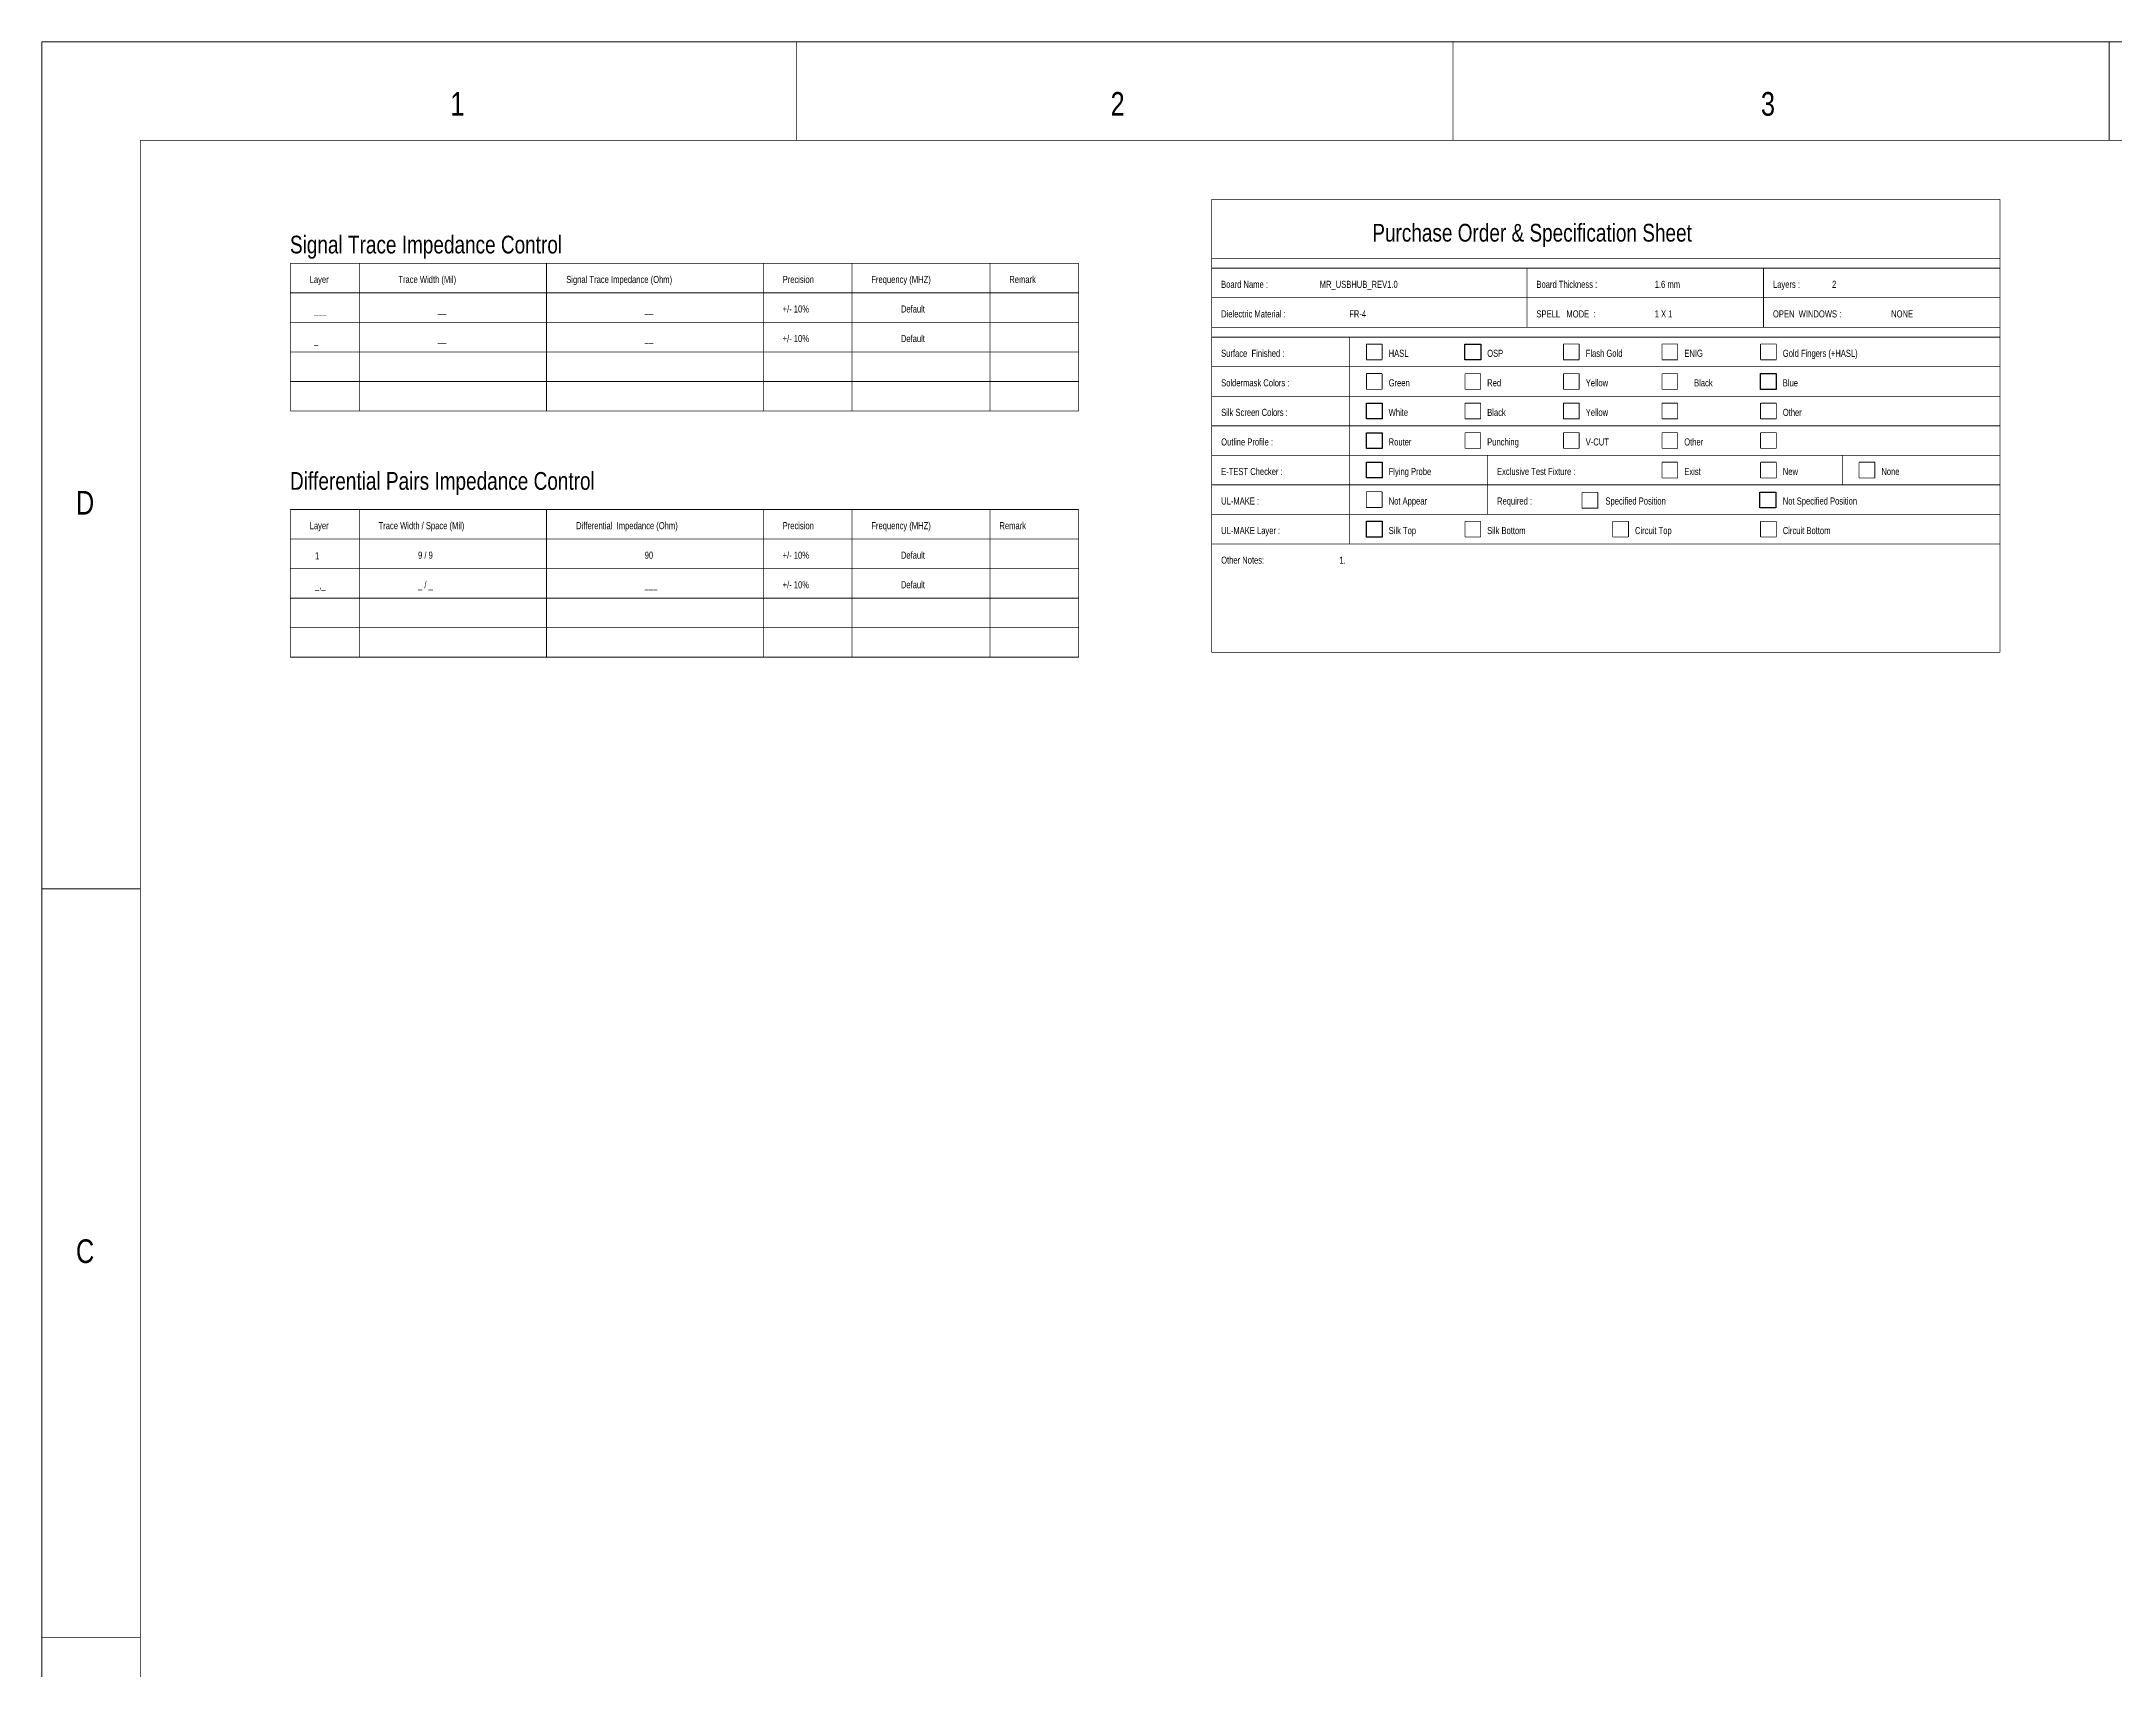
# Model space of a CAD drawing. Extents: x -72 to 461, y -119 to 292.
# Drawn here: x -72.2 to 195, y 82.5 to 292.5 of the extents above; entities that cross this region are included whole.
import ezdxf

# ---------------------------------------------------------------- set-up
doc = ezdxf.new("R2010")
doc.units = 0
doc.layers.add('BG_ASSEMBLY_NOTES', color=2, linetype='CONTINUOUS')

msp = doc.modelspace()

# ---------------------------------------------------------------- linework, layer by layer
at = {"layer": 'BG_ASSEMBLY_NOTES'}
for points, const_width in [([(-72.1614, 292.41369), (-72.1614, -119.06631)], 0.1016), ([(461.2386, 292.41369), (-72.1614, 292.41369)], 0.1016), ([(25.1206, 279.71369), (25.1206, 292.41369)], 0.1016), ([(109.7026, 279.71369), (109.7026, 292.41369)], 0.1016), ([(194.2846, 279.71369), (194.2846, 292.41369)], 0.1016), ([(-59.4614, -106.36631), (-59.4614, 279.71369)], 0.1016), ([(-59.4614, 279.71369), (448.5386, 279.71369)], 0.1016), ([(78.61173, 213.69147), (78.61173, 272.11147)], 0.1016), ([(78.61173, 272.11147), (180.21173, 272.11147)], 0.1016), ([(180.21173, 272.11147), (180.21173, 213.69147)], 0.1016), ([(78.61173, 264.49147), (180.21173, 264.49147)], 0.1016), ([(-40.13327, 263.85647), (-40.13327, 260.04647)], 0.1016), ([(61.46673, 263.85647), (-40.13327, 263.85647)], 0.1016), ([(-31.24327, 260.04647), (-31.24327, 263.85647)], 0.1016), ([(-7.11327, 260.04647), (-7.11327, 263.85647)], 0.1016), ([(20.82673, 260.04647), (20.82673, 263.85647)], 0.1016), ([(32.25673, 260.04647), (32.25673, 263.85647)], 0.1016), ([(50.03673, 260.04647), (50.03673, 263.85647)], 0.1016), ([(61.46673, 260.04647), (61.46673, 263.85647)], 0.1016), ([(78.61173, 263.22147), (180.21173, 263.22147)], 0.1016), ([(119.25173, 263.22147), (119.25173, 259.41147)], 0.1016), ([(149.73173, 263.22147), (149.73173, 259.41147)], 0.1016), ([(-40.13327, 260.04647), (-40.13327, 256.23647)], 0.1016), ([(-40.13327, 260.04647), (61.46673, 260.04647)], 0.1016), ([(-31.24327, 256.23647), (-31.24327, 260.04647)], 0.1016), ([(-7.11327, 256.23647), (-7.11327, 260.04647)], 0.1016), ([(20.82673, 256.23647), (20.82673, 260.04647)], 0.1016), ([(32.25673, 256.23647), (32.25673, 260.04647)], 0.1016), ([(50.03673, 256.23647), (50.03673, 260.04647)], 0.1016), ([(61.46673, 256.23647), (61.46673, 260.04647)], 0.1016), ([(78.61173, 259.41147), (180.21173, 259.41147)], 0.1016), ([(119.25173, 259.41147), (119.25173, 255.60147)], 0.1016), ([(149.73173, 259.41147), (149.73173, 255.60147)], 0.1016), ([(-40.13327, 252.42647), (-40.13327, 256.23647)], 0.1016), ([(-40.13327, 256.23647), (61.46673, 256.23647)], 0.1016), ([(-31.24327, 252.42647), (-31.24327, 256.23647)], 0.1016), ([(-7.11327, 252.42647), (-7.11327, 256.23647)], 0.1016), ([(20.82673, 252.42647), (20.82673, 256.23647)], 0.1016), ([(32.25673, 252.42647), (32.25673, 256.23647)], 0.1016), ([(50.03673, 252.42647), (50.03673, 256.23647)], 0.1016), ([(61.46673, 256.23647), (61.46673, 252.42647)], 0.1016), ([(78.61173, 255.60147), (180.21173, 255.60147)], 0.1016), ([(78.61173, 254.33147), (180.21173, 254.33147)], 0.1016), ([(96.39173, 250.52147), (96.39173, 254.33147)], 0.1016), ([(-40.13327, 248.61647), (-40.13327, 252.42647)], 0.1016), ([(61.46673, 252.42647), (-40.13327, 252.42647)], 0.1016), ([(-31.24327, 248.61647), (-31.24327, 252.42647)], 0.1016), ([(-7.11327, 248.61647), (-7.11327, 252.42647)], 0.1016), ([(20.82673, 248.61647), (20.82673, 252.42647)], 0.1016), ([(32.25673, 248.61647), (32.25673, 252.42647)], 0.1016), ([(50.03673, 248.61647), (50.03673, 252.42647)], 0.1016), ([(61.46673, 252.42647), (61.46673, 248.61647)], 0.1016), ([(98.55073, 253.44247), (98.55073, 251.41047)], 0.127), ([(100.58273, 253.44247), (98.55073, 253.44247)], 0.127), ([(98.55073, 251.41047), (100.58273, 251.41047)], 0.127), ([(100.58273, 251.41047), (100.58273, 253.44247)], 0.127), ([(111.25073, 253.44247), (111.25073, 251.41047)], 0.1016), ([(113.28273, 253.44247), (111.25073, 253.44247)], 0.1016), ([(111.25073, 251.41047), (113.28273, 251.41047)], 0.1016), ([(113.28273, 251.41047), (113.28273, 253.44247)], 0.1016), ([(123.95073, 253.44247), (123.95073, 251.41047)], 0.1016), ([(125.98273, 253.44247), (123.95073, 253.44247)], 0.1016), ([(123.95073, 251.41047), (125.98273, 251.41047)], 0.1016), ([(125.98273, 251.41047), (125.98273, 253.44247)], 0.1016), ([(136.65073, 253.44247), (136.65073, 251.41047)], 0.1016), ([(138.68273, 253.44247), (136.65073, 253.44247)], 0.1016), ([(136.65073, 251.41047), (138.68273, 251.41047)], 0.1016), ([(138.68273, 251.41047), (138.68273, 253.44247)], 0.1016), ([(149.35073, 253.44247), (149.35073, 251.41047)], 0.1016), ([(151.38273, 253.44247), (149.35073, 253.44247)], 0.1016), ([(149.35073, 251.41047), (151.38273, 251.41047)], 0.1016), ([(151.38273, 251.41047), (151.38273, 253.44247)], 0.1016), ([(-40.13327, 244.80647), (-40.13327, 248.61647)], 0.1016), ([(61.46673, 248.61647), (-40.13327, 248.61647)], 0.1016), ([(-31.24327, 244.80647), (-31.24327, 248.61647)], 0.1016), ([(-7.11327, 244.80647), (-7.11327, 248.61647)], 0.1016), ([(20.82673, 244.80647), (20.82673, 248.61647)], 0.1016), ([(32.25673, 244.80647), (32.25673, 248.61647)], 0.1016), ([(50.03673, 244.80647), (50.03673, 248.61647)], 0.1016), ([(61.46673, 248.61647), (61.46673, 244.80647)], 0.1016), ([(78.61173, 250.52147), (180.21173, 250.52147)], 0.1016), ([(96.39173, 246.71147), (96.39173, 250.52147)], 0.1016), ([(100.58273, 249.63247), (98.55073, 249.63247)], 0.127), ([(98.55073, 249.63247), (98.55073, 247.60047)], 0.127), ([(100.58273, 247.60047), (100.58273, 249.63247)], 0.127), ([(113.28273, 249.63247), (111.25073, 249.63247)], 0.1016), ([(111.25073, 249.63247), (111.25073, 247.60047)], 0.1016), ([(113.28273, 247.60047), (113.28273, 249.63247)], 0.1016), ([(125.98273, 249.63247), (123.95073, 249.63247)], 0.1016), ([(123.95073, 249.63247), (123.95073, 247.60047)], 0.1016), ([(125.98273, 247.60047), (125.98273, 249.63247)], 0.1016), ([(138.68273, 249.63247), (136.65073, 249.63247)], 0.1016), ([(136.65073, 249.63247), (136.65073, 247.60047)], 0.1016), ([(138.68273, 247.60047), (138.68273, 249.63247)], 0.1016), ([(151.38273, 249.63247), (149.35073, 249.63247)], 0.1016), ([(149.35073, 249.63247), (149.35073, 247.60047)], 0.1016), ([(151.38273, 247.60047), (151.38273, 249.63247)], 0.1016), ([(78.61173, 246.71147), (180.21173, 246.71147)], 0.1016), ([(96.39173, 242.90147), (96.39173, 246.71147)], 0.1016), ([(98.55073, 247.60047), (100.58273, 247.60047)], 0.127), ([(100.58273, 245.82247), (98.55073, 245.82247)], 0.127), ([(98.55073, 245.82247), (98.55073, 243.79047)], 0.127), ([(100.58273, 243.79047), (100.58273, 245.82247)], 0.127), ([(111.25073, 247.60047), (113.28273, 247.60047)], 0.1016), ([(113.28273, 245.82247), (111.25073, 245.82247)], 0.1016), ([(111.25073, 245.82247), (111.25073, 243.79047)], 0.1016), ([(113.28273, 243.79047), (113.28273, 245.82247)], 0.1016), ([(123.95073, 247.60047), (125.98273, 247.60047)], 0.1016), ([(125.98273, 245.82247), (123.95073, 245.82247)], 0.1016), ([(123.95073, 245.82247), (123.95073, 243.79047)], 0.1016), ([(125.98273, 243.79047), (125.98273, 245.82247)], 0.1016), ([(136.65073, 247.60047), (138.68273, 247.60047)], 0.1016), ([(138.68273, 245.82247), (136.65073, 245.82247)], 0.1016), ([(136.65073, 245.82247), (136.65073, 243.79047)], 0.1016), ([(138.68273, 243.79047), (138.68273, 245.82247)], 0.1016), ([(149.35073, 247.60047), (151.38273, 247.60047)], 0.1016), ([(151.38273, 245.82247), (149.35073, 245.82247)], 0.1016), ([(149.35073, 245.82247), (149.35073, 243.79047)], 0.1016), ([(151.38273, 243.79047), (151.38273, 245.82247)], 0.1016), ([(61.46673, 244.80647), (-40.13327, 244.80647)], 0.1016), ([(98.55073, 243.79047), (100.58273, 243.79047)], 0.127), ([(111.25073, 243.79047), (113.28273, 243.79047)], 0.1016), ([(123.95073, 243.79047), (125.98273, 243.79047)], 0.1016), ([(136.65073, 243.79047), (138.68273, 243.79047)], 0.1016), ([(149.35073, 243.79047), (151.38273, 243.79047)], 0.1016), ([(78.61173, 242.90147), (180.21173, 242.90147)], 0.1016), ([(96.39173, 239.09147), (96.39173, 242.90147)], 0.1016), ([(98.55073, 242.01247), (98.55073, 239.98047)], 0.127), ([(100.58273, 242.01247), (98.55073, 242.01247)], 0.127), ([(100.58273, 239.98047), (100.58273, 242.01247)], 0.127), ([(111.25073, 242.01247), (111.25073, 239.98047)], 0.1016), ([(113.28273, 242.01247), (111.25073, 242.01247)], 0.1016), ([(113.28273, 239.98047), (113.28273, 242.01247)], 0.1016), ([(123.95073, 242.01247), (123.95073, 239.98047)], 0.1016), ([(125.98273, 242.01247), (123.95073, 242.01247)], 0.1016), ([(125.98273, 239.98047), (125.98273, 242.01247)], 0.1016), ([(136.65073, 242.01247), (136.65073, 239.98047)], 0.1016), ([(138.68273, 242.01247), (136.65073, 242.01247)], 0.1016), ([(138.68273, 239.98047), (138.68273, 242.01247)], 0.1016), ([(149.35073, 242.01247), (149.35073, 239.98047)], 0.1016), ([(151.38273, 242.01247), (149.35073, 242.01247)], 0.1016), ([(151.38273, 239.98047), (151.38273, 242.01247)], 0.1016), ([(78.61173, 239.09147), (180.21173, 239.09147)], 0.1016), ([(96.39173, 235.28147), (96.39173, 239.09147)], 0.1016), ([(98.55073, 239.98047), (100.58273, 239.98047)], 0.127), ([(100.58273, 238.20247), (98.55073, 238.20247)], 0.127), ([(98.55073, 238.20247), (98.55073, 236.17047)], 0.127), ([(100.58273, 236.17047), (100.58273, 238.20247)], 0.127), ([(111.25073, 239.98047), (113.28273, 239.98047)], 0.1016), ([(114.17173, 239.09147), (114.17173, 235.28147)], 0.1016), ([(123.95073, 239.98047), (125.98273, 239.98047)], 0.1016), ([(136.65073, 239.98047), (138.68273, 239.98047)], 0.1016), ([(138.68273, 238.20247), (136.65073, 238.20247)], 0.1016), ([(136.65073, 238.20247), (136.65073, 236.17047)], 0.1016), ([(138.68273, 236.17047), (138.68273, 238.20247)], 0.1016), ([(149.35073, 239.98047), (151.38273, 239.98047)], 0.1016), ([(151.38273, 238.20247), (149.35073, 238.20247)], 0.1016), ([(149.35073, 238.20247), (149.35073, 236.17047)], 0.1016), ([(151.38273, 236.17047), (151.38273, 238.20247)], 0.1016), ([(159.89173, 235.28147), (159.89173, 239.09147)], 0.1016), ([(164.08273, 238.20247), (162.05073, 238.20247)], 0.1016), ([(162.05073, 238.20247), (162.05073, 236.17047)], 0.1016), ([(164.08273, 236.17047), (164.08273, 238.20247)], 0.1016), ([(78.61173, 235.28147), (180.21173, 235.28147)], 0.1016), ([(96.39173, 231.47147), (96.39173, 235.28147)], 0.1016), ([(98.55073, 236.17047), (100.58273, 236.17047)], 0.127), ([(114.17173, 235.28147), (114.17173, 231.47147)], 0.1016), ([(136.65073, 236.17047), (138.68273, 236.17047)], 0.1016), ([(149.35073, 236.17047), (151.38273, 236.17047)], 0.1016), ([(162.05073, 236.17047), (164.08273, 236.17047)], 0.1016), ([(100.58273, 234.39247), (98.55073, 234.39247)], 0.1016), ([(98.55073, 234.39247), (98.55073, 232.36047)], 0.1016), ([(100.58273, 232.36047), (100.58273, 234.39247)], 0.1016), ([(128.386078, 234.305856), (126.354078, 234.305856)], 0.1016), ([(126.354078, 234.305856), (126.354078, 232.273856)], 0.1016), ([(128.386078, 232.273856), (128.386078, 234.305856)], 0.1016), ([(151.302974, 234.357164), (149.270974, 234.357164)], 0.127), ([(149.270974, 234.357164), (149.270974, 232.325164)], 0.127), ([(151.302974, 232.325164), (151.302974, 234.357164)], 0.127), ([(-40.13327, 228.29647), (-40.13327, 232.10647)], 0.1016), ([(-40.13327, 232.10647), (61.46673, 232.10647)], 0.1016), ([(-31.24327, 228.29647), (-31.24327, 232.10647)], 0.1016), ([(-7.11327, 228.29647), (-7.11327, 232.10647)], 0.1016), ([(20.82673, 228.29647), (20.82673, 232.10647)], 0.1016), ([(32.25673, 228.29647), (32.25673, 232.10647)], 0.1016), ([(50.03673, 228.29647), (50.03673, 232.10647)], 0.1016), ([(61.46673, 232.10647), (61.46673, 228.29647)], 0.1016), ([(78.61173, 231.47147), (180.21173, 231.47147)], 0.1016), ([(96.39173, 227.66147), (96.39173, 231.47147)], 0.1016), ([(98.55073, 230.58247), (98.55073, 228.55047)], 0.127), ([(100.58273, 230.58247), (98.55073, 230.58247)], 0.127), ([(98.55073, 232.36047), (100.58273, 232.36047)], 0.1016), ([(100.58273, 228.55047), (100.58273, 230.58247)], 0.127), ([(111.25073, 230.58247), (111.25073, 228.55047)], 0.1016), ([(113.28273, 230.58247), (111.25073, 230.58247)], 0.1016), ([(113.28273, 228.55047), (113.28273, 230.58247)], 0.1016), ([(126.354078, 232.273856), (128.386078, 232.273856)], 0.1016), ([(130.30073, 230.58247), (130.30073, 228.55047)], 0.1016), ([(132.33273, 230.58247), (130.30073, 230.58247)], 0.1016), ([(132.33273, 228.55047), (132.33273, 230.58247)], 0.1016), ([(149.270974, 232.325164), (151.302974, 232.325164)], 0.127), ([(149.35073, 230.58247), (149.35073, 228.55047)], 0.1016), ([(151.38273, 230.58247), (149.35073, 230.58247)], 0.1016), ([(151.38273, 228.55047), (151.38273, 230.58247)], 0.1016), ([(61.46673, 228.29647), (-40.13327, 228.29647)], 0.1016), ([(-40.13327, 224.48647), (-40.13327, 228.29647)], 0.1016), ([(-31.24327, 224.48647), (-31.24327, 228.29647)], 0.1016), ([(-7.11327, 224.48647), (-7.11327, 228.29647)], 0.1016), ([(20.82673, 224.48647), (20.82673, 228.29647)], 0.1016), ([(32.25673, 224.48647), (32.25673, 228.29647)], 0.1016), ([(50.03673, 224.48647), (50.03673, 228.29647)], 0.1016), ([(61.46673, 228.29647), (61.46673, 224.48647)], 0.1016), ([(78.61173, 227.66147), (180.21173, 227.66147)], 0.1016), ([(98.55073, 228.55047), (100.58273, 228.55047)], 0.127), ([(111.25073, 228.55047), (113.28273, 228.55047)], 0.1016), ([(130.30073, 228.55047), (132.33273, 228.55047)], 0.1016), ([(149.35073, 228.55047), (151.38273, 228.55047)], 0.1016), ([(-40.13327, 220.67647), (-40.13327, 224.48647)], 0.1016), ([(61.46673, 224.48647), (-40.13327, 224.48647)], 0.1016), ([(-31.24327, 220.67647), (-31.24327, 224.48647)], 0.1016), ([(-7.11327, 220.67647), (-7.11327, 224.48647)], 0.1016), ([(20.82673, 220.67647), (20.82673, 224.48647)], 0.1016), ([(32.25673, 220.67647), (32.25673, 224.48647)], 0.1016), ([(50.03673, 220.67647), (50.03673, 224.48647)], 0.1016), ([(61.46673, 224.48647), (61.46673, 220.67647)], 0.1016), ([(-40.13327, 216.86647), (-40.13327, 220.67647)], 0.1016), ([(61.46673, 220.67647), (-40.13327, 220.67647)], 0.1016), ([(-31.24327, 216.86647), (-31.24327, 220.67647)], 0.1016), ([(-7.11327, 216.86647), (-7.11327, 220.67647)], 0.1016), ([(20.82673, 216.86647), (20.82673, 220.67647)], 0.1016), ([(32.25673, 216.86647), (32.25673, 220.67647)], 0.1016), ([(50.03673, 216.86647), (50.03673, 220.67647)], 0.1016), ([(61.46673, 220.67647), (61.46673, 216.86647)], 0.1016), ([(-40.13327, 216.86647), (-40.13327, 213.05647)], 0.1016), ([(61.46673, 216.86647), (-40.13327, 216.86647)], 0.1016), ([(-31.24327, 213.05647), (-31.24327, 216.86647)], 0.1016), ([(-7.11327, 213.05647), (-7.11327, 216.86647)], 0.1016), ([(20.82673, 213.05647), (20.82673, 216.86647)], 0.1016), ([(32.25673, 213.05647), (32.25673, 216.86647)], 0.1016), ([(50.03673, 213.05647), (50.03673, 216.86647)], 0.1016), ([(61.46673, 213.05647), (61.46673, 216.86647)], 0.1016), ([(-40.13327, 213.05647), (61.46673, 213.05647)], 0.1016), ([(180.21173, 213.69147), (78.61173, 213.69147)], 0.1016), ([(-72.1614, 183.19369), (-59.4614, 183.19369)], 0.1016), ([(-72.1614, 86.67369), (-59.4614, 86.67369)], 0.1016)]:
    msp.add_lwpolyline(points, dxfattribs=dict(at, const_width=const_width))
for points in [[(111.25073, 251.41047), (111.25073, 253.44247), (113.28273, 253.44247), (113.28273, 251.41047)], [(149.35073, 247.60047), (149.35073, 249.63247), (151.38273, 249.63247), (151.38273, 247.60047)], [(98.55073, 243.79047), (98.55073, 245.82247), (100.58273, 245.82247), (100.58273, 243.79047)], [(98.55073, 239.98047), (98.55073, 242.01247), (100.58273, 242.01247), (100.58273, 239.98047)], [(98.55073, 236.17047), (98.55073, 238.20247), (100.58273, 238.20247), (100.58273, 236.17047)], [(149.270974, 232.325164), (149.270974, 234.357164), (151.302974, 234.357164), (151.302974, 232.325164)], [(98.55073, 228.55047), (98.55073, 230.58247), (100.58273, 230.58247), (100.58273, 228.55047)]]:
    msp.add_lwpolyline(points, close=True, dxfattribs=at)

# ---------------------------------------------------------------- texts
at = {"layer": 'BG_ASSEMBLY_NOTES', "width": 0.8}
for s, height, p in [('1', 3.048, (-19.5072, 282.88869)), ('2', 3.048, (65.5828, 282.88869)), ('3', 3.048, (149.4028, 282.88869)), ('Signal Trace Impedance Control', 2.286, (-40.18407, 265.12647)), ('Purchase Order & Specification Sheet', 2.286, (99.31273, 266.65047)), ('Layer', 0.9144, (-37.64407, 261.31647)), ('Trace Width (Mil)', 0.9144, (-26.21407, 261.31647)), ('Signal Trace Impedance (Ohm)', 0.9144, (-4.57327, 261.31647)), ('Precision', 0.9144, (23.31593, 261.31647)), ('Frequency (MHZ)', 0.9144, (34.74593, 261.31647)), ('Remark', 0.9144, (52.52593, 261.31647)), ('Board Name :', 0.9144, (79.83093, 260.68147)), ('MR_USBHUB_REV1.0', 0.9144, (92.53093, 260.68147)), ('Board Thickness :', 0.9144, (120.47093, 260.68147)), ('1.6 mm', 0.9144, (135.71093, 260.68147)), ('Layers :', 0.9144, (150.95093, 260.68147)), ('2', 0.9144, (158.57093, 260.68147)), ('___', 0.9144, (-37.084, 257.302)), ('__', 0.9144, (-21.13407, 257.50647)), ('__', 0.9144, (5.53593, 257.50647)), ('+/- 10%', 0.9144, (23.31593, 257.50647)), ('Default', 0.9144, (38.55593, 257.50647)), ('Dielectric Material :', 0.9144, (79.83093, 256.87147)), ('FR-4', 0.9144, (96.34093, 256.87147)), ('SPELL   MODE  :', 0.9144, (120.47093, 256.87147)), ('1 X 1', 0.9144, (135.71093, 256.87147)), ('OPEN  WINDOWS :', 0.9144, (150.95093, 256.87147)), ('NONE', 0.9144, (166.19093, 256.87147)), ('+/- 10%', 0.9144, (23.31593, 253.69647)), ('Default', 0.9144, (38.55593, 253.69647)), ('_', 0.9144, (-37.084, 253.492)), ('__', 0.9144, (-21.13407, 253.69647)), ('__', 0.9144, (5.53593, 253.69647)), ('Surface  Finished :', 0.9144, (79.83093, 251.79147)), ('HASL', 0.9144, (101.42093, 251.79147)), ('OSP', 0.9144, (114.12093, 251.79147)), ('Flash Gold', 0.9144, (126.82093, 251.79147)), ('ENIG', 0.9144, (139.52093, 251.79147)), ('Gold Fingers (+HASL)', 0.9144, (152.22093, 251.79147)), ('Soldermask Colors :', 0.9144, (79.83093, 247.98147)), ('Green', 0.9144, (101.42093, 247.98147)), ('Red', 0.9144, (114.12093, 247.98147)), ('Yellow', 0.9144, (126.82093, 247.98147)), ('Black', 0.9144, (140.79093, 247.98147)), ('Blue', 0.9144, (152.22093, 247.98147)), ('Silk Screen Colors :', 0.9144, (79.83093, 244.17147)), ('White', 0.9144, (101.42093, 244.17147)), ('Black', 0.9144, (114.12093, 244.17147)), ('Yellow', 0.9144, (126.82093, 244.17147)), ('Other', 0.9144, (152.22093, 244.17147)), ('Outline Profile :', 0.9144, (79.83093, 240.36147)), ('Router', 0.9144, (101.42093, 240.36147)), ('Punching', 0.9144, (114.12093, 240.36147)), ('V-CUT', 0.9144, (126.82093, 240.36147)), ('Other', 0.9144, (139.52093, 240.36147)), ('Differential Pairs Impedance Control', 2.286, (-40.18407, 234.64647)), ('E-TEST Checker :', 0.9144, (79.83093, 236.55147)), ('Flying Probe', 0.9144, (101.42093, 236.55147)), ('Exclusive Test Fixture :', 0.9144, (115.39093, 236.55147)), ('Exist', 0.9144, (139.52093, 236.55147)), ('New', 0.9144, (152.22093, 236.55147)), ('None', 0.9144, (164.92093, 236.55147)), ('D', 3.048, (-67.7672, 231.45369)), ('UL-MAKE :', 0.9144, (79.83093, 232.74147)), ('Not Appear', 0.9144, (101.42093, 232.74147)), ('Required :', 0.9144, (115.39093, 232.74147)), ('Specified Position', 0.9144, (129.36093, 232.74147)), ('Not Specified Position', 0.9144, (152.22093, 232.74147)), ('Layer', 0.9144, (-37.64407, 229.56647)), ('Trace Width / Space (Mil)', 0.9144, (-28.75407, 229.56647)), ('Differential  Impedance (Ohm)', 0.9144, (-3.30327, 229.56647)), ('Precision', 0.9144, (23.31593, 229.56647)), ('Frequency (MHZ)', 0.9144, (34.74593, 229.56647)), ('Remark', 0.9144, (51.25593, 229.56647)), ('UL-MAKE Layer :', 0.9144, (79.83093, 228.93147)), ('Silk Top', 0.9144, (101.42093, 228.93147)), ('Silk Bottom', 0.9144, (114.12093, 228.93147)), ('Circuit Top', 0.9144, (133.17093, 228.93147)), ('Circuit Bottom', 0.9144, (152.22093, 228.93147)), ('1', 0.9144, (-36.957, 225.679)), ('9 / 9', 0.9144, (-23.67407, 225.75647)), ('90', 0.9144, (5.53593, 225.75647)), ('+/- 10%', 0.9144, (23.31593, 225.75647)), ('Default', 0.9144, (38.55593, 225.75647)), ('Other Notes:', 0.9144, (79.83093, 225.12147)), ('1.', 0.9144, (95.07093, 225.12147)), ('_,_', 0.9144, (-36.957, 221.869)), ('_ / _', 0.9144, (-23.67407, 221.94647)), ('+/- 10%', 0.9144, (23.31593, 221.94647)), ('Default', 0.9144, (38.55593, 221.94647)), ('___', 0.9144, (5.53593, 221.94647)), ('C', 3.048, (-67.7672, 134.93369))]:
    msp.add_text(s, height=height, dxfattribs=at).set_placement(p)

doc.saveas('drawing.dxf')
